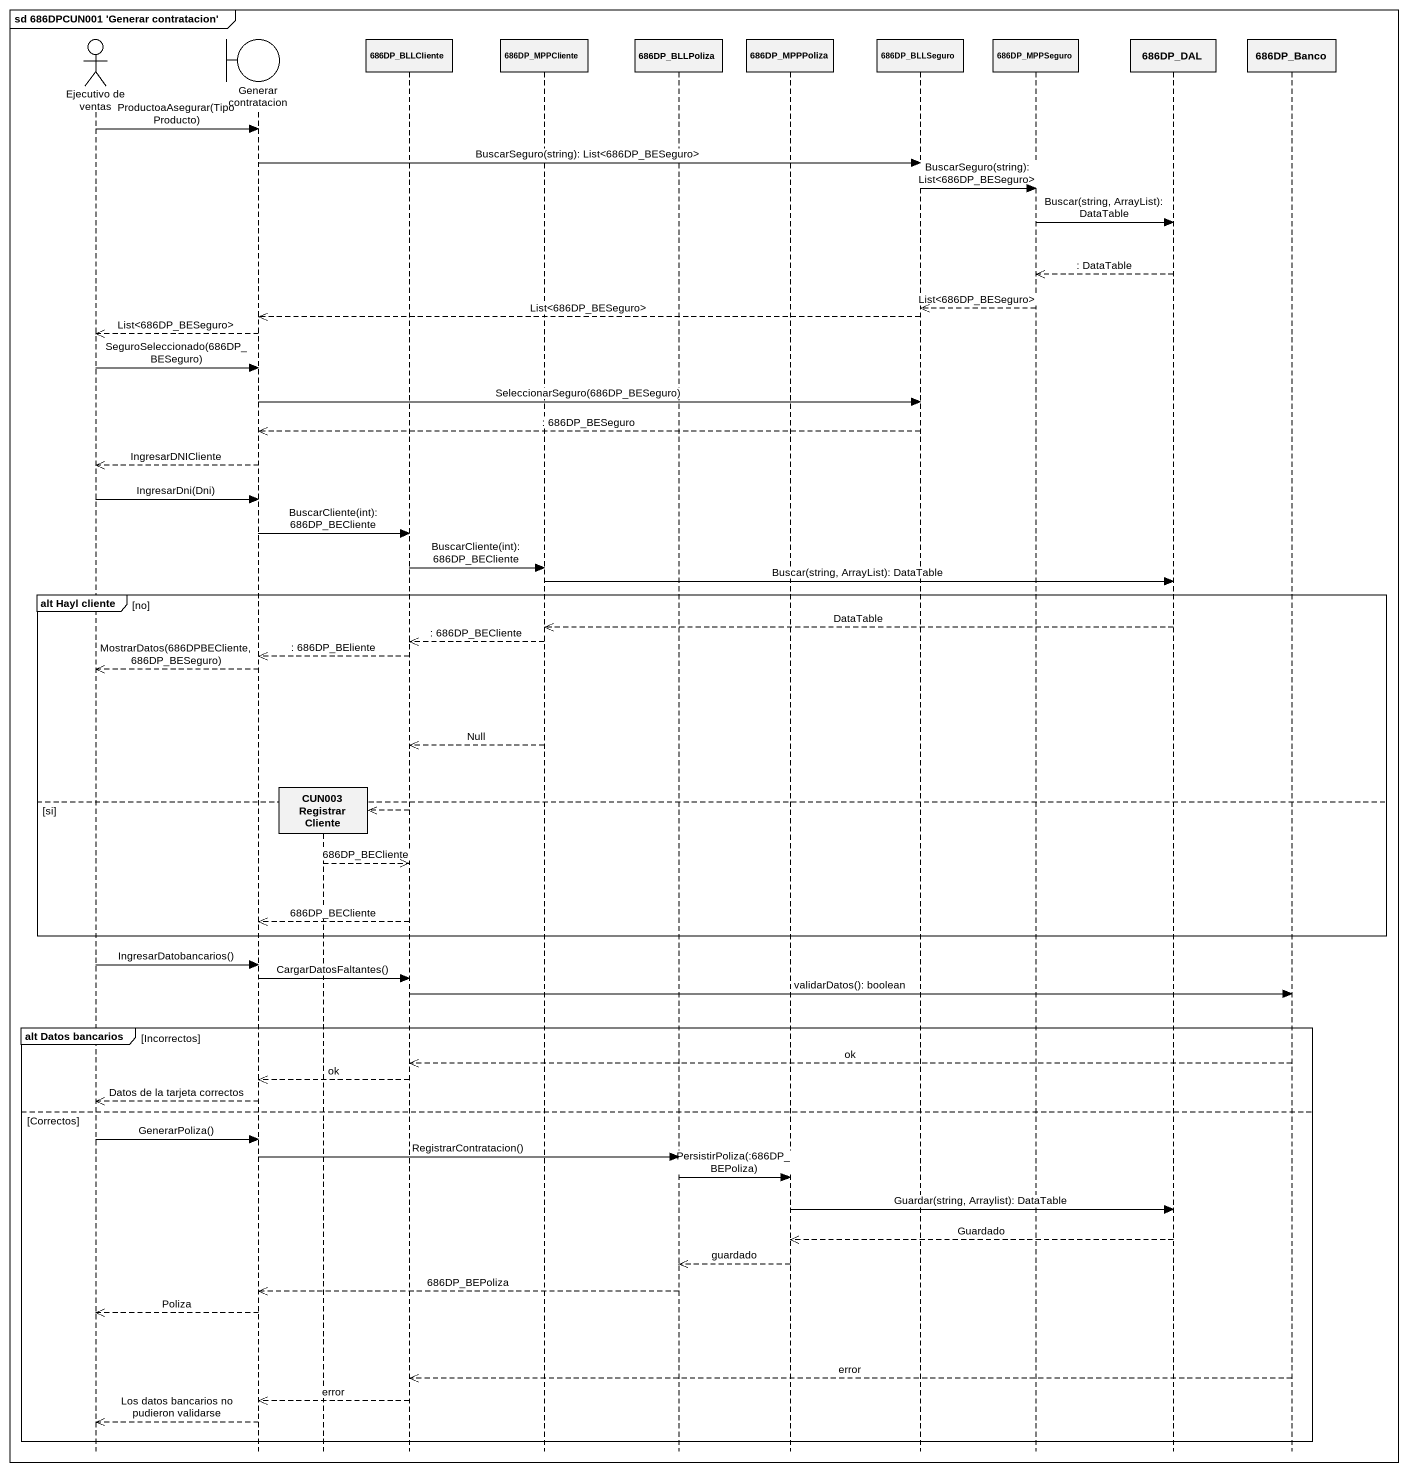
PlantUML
@startuml
mainframe sd 686DPCUN001 'Generar contratacion'
hide footbox
actor "Ejecutivo de ventas" as Ejecutivo_de_ventas
boundary "Generar contratacion" as Generar_contratacion
participant "CUN003 Registrar Cliente" as CUN003_Registrar_Cliente
participant "686DP_BLLCliente" as c686DP_BLLCliente
participant "686DP_MPPCliente" as c686DP_MPPCliente
participant "686DP_BLLPoliza" as c686DP_BLLPoliza
participant "686DP_MPPPoliza" as c686DP_MPPPoliza
participant "686DP_BLLSeguro" as c686DP_BLLSeguro
participant "686DP_MPPSeguro" as c686DP_MPPSeguro
participant "686DP_DAL" as c686DP_DAL
participant "686DP_Banco" as c686DP_Banco

Ejecutivo_de_ventas -> Generar_contratacion : ProductoaAsegurar(TipoProducto)
Generar_contratacion -> c686DP_BLLSeguro : BuscarSeguro(string): List<686DP_BESeguro>
c686DP_BLLSeguro -> c686DP_MPPSeguro : BuscarSeguro(string): List<686DP_BESeguro>
c686DP_MPPSeguro -> c686DP_DAL : Buscar(string, ArrayList): DataTable
c686DP_DAL -->> c686DP_MPPSeguro : : DataTable
c686DP_MPPSeguro -->> c686DP_BLLSeguro : List<686DP_BESeguro>
c686DP_BLLSeguro -->> Generar_contratacion : List<686DP_BESeguro>
Generar_contratacion -->> Ejecutivo_de_ventas : List<686DP_BESeguro>
Ejecutivo_de_ventas -> Generar_contratacion : SeguroSeleccionado(686DP_BESeguro)
Generar_contratacion -> c686DP_BLLSeguro : SeleccionarSeguro(686DP_BESeguro)
c686DP_BLLSeguro -->> Generar_contratacion : : 686DP_BESeguro
Generar_contratacion -->> Ejecutivo_de_ventas : IngresarDNICliente
Ejecutivo_de_ventas -> Generar_contratacion : IngresarDni(Dni)
Generar_contratacion -> c686DP_BLLCliente : BuscarCliente(int): 686DP_BECliente
c686DP_BLLCliente -> c686DP_MPPCliente : BuscarCliente(int): 686DP_BECliente
c686DP_MPPCliente -> c686DP_DAL : Buscar(string, ArrayList): DataTable
group alt Hayl cliente [no]
  c686DP_DAL -->> c686DP_MPPCliente : DataTable
  c686DP_MPPCliente -->> c686DP_BLLCliente : : 686DP_BECliente
  c686DP_BLLCliente -->> Generar_contratacion : : 686DP_BEliente
  Generar_contratacion -->> Ejecutivo_de_ventas : MostrarDatos(686DPBECliente,686DP_BESeguro)
  c686DP_MPPCliente -->> c686DP_BLLCliente : Null
else si
  c686DP_BLLCliente -->> CUN003_Registrar_Cliente **
  CUN003_Registrar_Cliente -->> c686DP_BLLCliente : 686DP_BECliente
  c686DP_BLLCliente -->> Generar_contratacion : 686DP_BECliente
end
Ejecutivo_de_ventas -> Generar_contratacion : IngresarDatobancarios()
Generar_contratacion -> c686DP_BLLCliente : CargarDatosFaltantes()
c686DP_BLLCliente -> c686DP_Banco : validarDatos(): boolean
group alt Datos bancarios [Incorrectos]
  c686DP_Banco -->> c686DP_BLLCliente : ok
  c686DP_BLLCliente -->> Generar_contratacion : ok
  Generar_contratacion -->> Ejecutivo_de_ventas : Datos de la tarjeta correctos
else Correctos
  Ejecutivo_de_ventas -> Generar_contratacion : GenerarPoliza()
  Generar_contratacion -> c686DP_BLLPoliza : RegistrarContratacion()
  c686DP_BLLPoliza -> c686DP_MPPPoliza : PersistirPoliza(:686DP_BEPoliza)
  c686DP_MPPPoliza -> c686DP_DAL : Guardar(string, Arraylist): DataTable
  c686DP_DAL -->> c686DP_MPPPoliza : Guardado
  c686DP_MPPPoliza -->> c686DP_BLLPoliza : guardado
  c686DP_BLLPoliza -->> Generar_contratacion : 686DP_BEPoliza
  Generar_contratacion -->> Ejecutivo_de_ventas : Poliza
  c686DP_Banco -->> c686DP_BLLCliente : error
  c686DP_BLLCliente -->> Generar_contratacion : error
  Generar_contratacion -->> Ejecutivo_de_ventas : Los datos bancarios no pudieron validarse
end
@enduml
